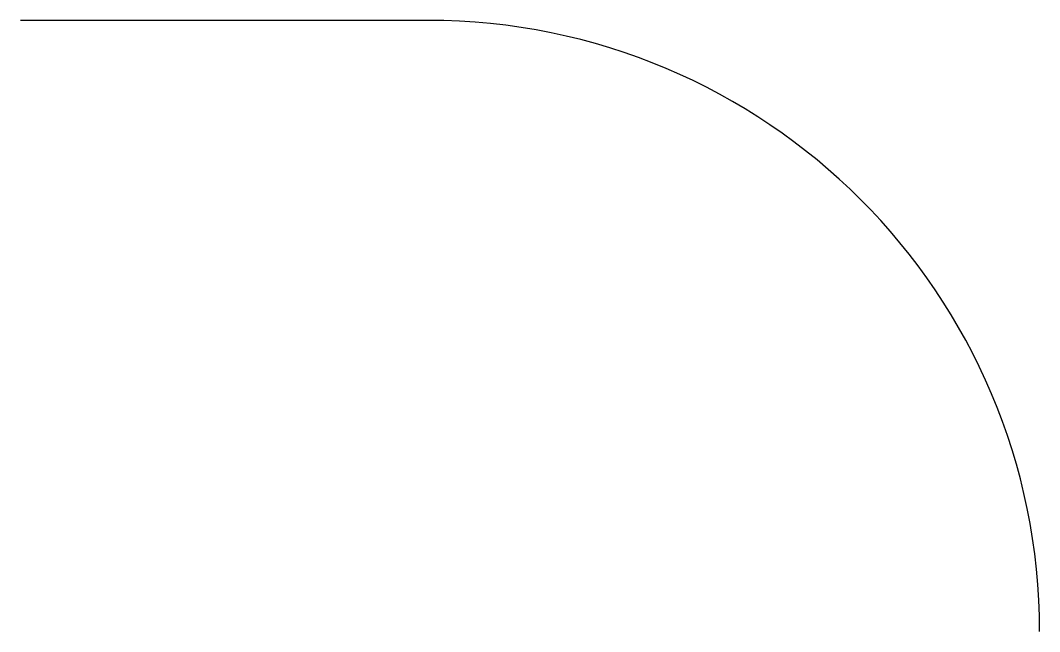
# Model space of a CAD drawing. Header units: inches. Extents: x -2 to 3, y 0 to 3.
import ezdxf

# ---------------------------------------------------------------- set-up
doc = ezdxf.new("R2010")
doc.units = ezdxf.units.IN

msp = doc.modelspace()

# ---------------------------------------------------------------- linework, layer by layer
msp.add_line((0, 3), (-2, 3))
msp.add_arc((0, 0), 3, 0, 90)

doc.saveas('drawing.dxf')
